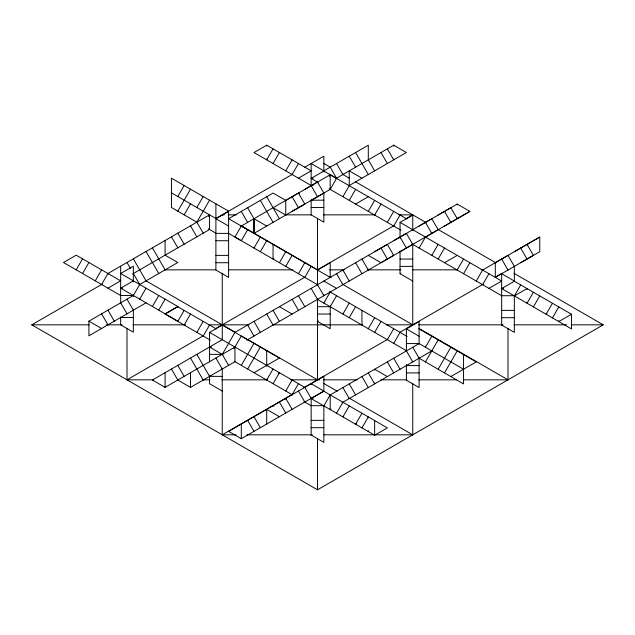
<?xml version="1.0" encoding="UTF-8"?>
<svg xmlns="http://www.w3.org/2000/svg" width="635" height="635" viewBox="0 0 635 635"><rect width="100%" height="100%" fill="white"/><g stroke="black" fill="none" stroke-linecap="round" stroke-linejoin="round"><path stroke-width="0.95" d="M240.506 226.512L330.2 174.728L336.55 178.395L330.2 189.389L254 233.386L254 218.718L247.65 207.724M285.75 412.107L285.75 413.028L279.4 402.026M527.05 289.504L527.05 288.584L514.35 295.918L514.35 332.375L501.65 325.041L501.65 273.717L514.35 281.043M76.2 269.843L82.55 258.842M82.55 273.502L88.9 262.509M95.25 280.837L101.6 269.843M101.6 284.504L107.95 273.502L209.55 214.844L209.55 229.513L132.62 273.931M177.8 196.517L184.15 185.515M177.8 211.185L190.5 189.182M146.05 302.831L88.9 335.828L88.9 321.167L133.35 295.505L139.7 284.504L133.35 273.502M184.15 214.844L190.5 203.851M139.7 299.172L146.05 288.171M196.85 207.518L203.2 196.517M209.55 200.184L196.85 222.179L203.2 233.18M152.4 306.499L158.75 295.505M208.574 216.543L209.55 214.844M158.75 310.166L165.1 299.172M273.05 148.86L266.7 159.853L266.7 158.94M177.8 321.373L184.15 310.372M273.05 163.52L279.4 152.527M184.15 325.041L190.5 314.039M285.75 170.855L292.1 159.853M196.85 332.375L203.2 321.373M292.1 174.522L298.45 163.52M203.2 336.034L209.55 325.041M254 248.047L260.35 237.053M260.35 251.714L266.7 240.721M209.55 354.37L222.25 354.37L234.95 332.375L457.2 204.057L469.9 211.391L444.5 226.052M279.4 262.715L285.75 251.714M329.224 176.419L330.2 174.728L330.2 189.389M233.974 348.726L241.3 336.034L247.65 339.701M285.75 266.382L292.1 255.381M241.3 365.363L254 343.368M298.45 273.717L304.8 262.715M342.9 196.723L349.25 185.722M247.65 369.03L260.35 347.035M304.8 277.376L311.15 266.382M349.25 200.39L355.6 189.389M273.05 369.03L266.7 380.032L266.7 379.111M368.3 211.391L374.65 200.39M273.05 383.699L279.4 372.697L278.606 373.158M323.85 303.046L330.2 292.044M374.65 215.059L381 204.057M336.55 295.712L330.2 306.705L317.5 306.705M285.75 391.033L292.1 380.032M387.35 222.385L393.7 211.391M292.1 394.692L298.45 383.699M342.9 314.039L349.25 303.046M393.7 226.052L400.05 215.059M349.25 317.706L355.6 306.705M368.3 328.708L374.65 317.706M323.85 405.9L330.2 394.899L419.1 343.575L463.55 369.237L463.55 368.324M419.1 248.047L425.45 237.053L438.15 229.719L431.8 218.718L419.1 226.052M374.65 332.375L381 321.373M336.55 413.234L342.9 402.233M431.8 255.381L438.15 244.388M387.35 339.701L393.7 328.708M342.9 416.901L349.25 405.9M438.15 259.048L444.5 248.047M393.7 343.368L400.05 332.375M361.95 413.234L355.6 424.228L356.394 423.775M361.95 427.895L368.3 416.901L368.3 417.814M463.55 259.048L457.2 270.05L457.2 269.129M463.55 273.717L469.9 262.715M425.45 347.242L431.8 336.24M425.45 361.91L438.15 339.908M476.25 281.043L482.6 270.05L539.75 237.053L539.75 251.714L495.3 277.376L495.3 262.715L508 255.381L514.35 266.382L514.35 281.186M482.6 284.71L488.95 273.717M438.15 369.237L450.85 347.242M444.5 372.904L457.2 350.909M514.35 295.918L520.7 284.917M533.4 292.251L527.05 303.252L527.05 302.331M533.4 306.911L539.75 295.918M552.45 303.252L546.1 314.246L546.894 313.793M552.45 317.913L558.8 306.911L558.8 307.832M298.45 178.189L311.15 170.855L266.7 145.193L254 152.527L311.15 185.515L313.103 185.515M514.009 273.312L603.25 324.834L317.5 489.807L31.75 324.834L102.116 284.21M215.9 218.511L292.616 174.22M304.625 167.291L323.85 156.186L323.85 171.982M107.95 288.171L120.65 280.837L120.65 279.924M177.8 321.167L120.65 288.171L133.35 280.837M323.12 171.275L368.3 145.193L368.3 159.853L374.65 170.855M139.335 284.718L177.8 262.509L165.1 255.175L165.1 240.514M273.05 207.724L285.75 215.059L285.75 200.39L298.45 193.056L299.244 193.516M304.8 189.389L317.5 182.062L323.85 193.056L311.15 200.39M335.82 178.61L393.7 145.193L406.4 152.527L349.25 185.523L349.25 170.855L361.95 178.189M292.1 211.391L304.8 204.057L298.45 193.056M165.1 313.833L177.8 306.499L120.65 273.502L133.35 266.176L133.35 281.964M355.6 204.057L368.3 196.723M273.844 258.588L273.05 259.048L273.05 244.38M127 328.303L127 379.825L203.375 335.732M215.384 328.795L304.625 277.273M241.983 226.243L317.5 269.843L393.875 225.75M405.884 218.813L412.75 214.852L412.75 230.632M209.55 361.982L209.55 332.375L222.25 325.041L279.4 358.037L254 372.697M400.05 238.181L400.05 222.385L412.75 215.051M374.65 251.714L387.35 244.388L393.7 255.381L381 262.715L368.3 255.381M393.7 240.721L406.4 233.386L412.75 244.388L400.05 251.714M438.15 215.059L450.85 207.724L457.2 218.718L457.2 217.805M222.25 325.041L222.25 339.701L152.4 380.032L165.1 387.366L234.95 347.035L234.95 361.704L190.5 387.366L177.8 380.032L171.45 369.03M246.856 340.162L469.9 211.391M318.294 320.913L317.5 321.373L330.2 328.708L330.2 306.006M400.05 251.008L400.05 273.717L400.844 273.256M444.5 262.715L457.2 255.381M362.744 324.58L361.95 325.041L361.95 310.372M514.35 251.714L539.75 237.053M222.25 368.332L222.25 434.816L292.616 394.192M303.768 387.755L387.866 339.201M399.875 332.264L483.116 284.21M495.983 276.773L501.991 273.312M520.7 262.715L533.4 255.381L527.05 244.388L527.844 244.84M406.4 351.615L406.4 328.914L419.1 321.58L419.1 344.138M488.95 288.377L501.65 281.043L400.05 222.385M323.85 391.239L387.35 427.895L374.65 435.229L311.15 398.566L323.85 391.239L323.85 376.365L228.6 431.356L241.3 438.69L323.85 391.033L311.15 383.699L311.15 384.612M330.994 409.107L330.2 409.567L330.2 394.899M342.17 402.661L431.8 350.909M311.15 397.447L311.15 435.023L311.944 434.562M501.65 325.041L502.444 324.58M450.85 376.571L476.25 361.91L419.1 328.914M571.5 314.246L514.35 281.249L501.65 288.584L571.5 328.914L571.5 314.246L558.8 321.58L558.8 320.667M311.15 178.189L313.103 178.189M311.15 200.184L323.85 200.184M311.15 207.518L323.85 207.518M222.25 214.852L224.234 214.852M228.203 214.852L236.141 214.852M285.75 214.852L311.547 214.852M323.453 214.852L375.047 214.852M398.859 214.852L412.75 214.852M215.9 233.386L228.6 233.386L317.5 284.71L323.85 295.712L323.85 294.791M215.9 240.721L228.6 240.721M215.9 255.381L228.6 255.381M400.05 259.048L412.75 259.048M215.9 262.715L228.6 262.715M400.05 266.382L412.75 266.382M164.505 269.843L215.837 269.843M228.663 269.843L292.822 269.843M329.406 269.843L344.289 269.843M368.102 269.843L400.844 269.843M412.75 269.843L457.398 269.843M481.211 269.843L483.195 269.843M120.65 288.171L122.603 288.171M501.65 288.377L503.603 288.377M133.35 295.505L120.65 295.505L63.5 262.509L76.2 255.175L120.65 280.837M514.35 295.712L501.65 295.712L412.02 243.959M501.65 310.372L514.35 310.372M317.5 314.039L330.2 314.039M120.65 317.5L133.35 317.5M501.65 317.706L514.35 317.706M31.75 324.834L89.297 324.834M106.164 324.834L122.039 324.834M132.953 324.834L185.539 324.834M208.359 324.834L248.904 324.834M272.59 324.834L362.41 324.834M386.096 324.834L412.75 324.834L412.75 243.681M418.703 324.834L503.039 324.834M513.953 324.834L566.539 324.834M571.5 324.834L603.25 324.834M406.4 343.575L419.1 343.575M211.503 347.035L209.55 347.035L223.044 354.83M406.4 365.577L419.1 365.577M406.4 372.904L419.1 372.904M222.25 376.365L209.55 376.365L196.85 354.37L197.644 354.83M127 379.825L153.654 379.825M203.002 379.825L209.915 379.825M221.758 379.825L267.16 379.825M290.846 379.825L319.484 379.825M323.453 379.825L357.188 379.825M381 379.825L406.797 379.825M418.703 379.825L456.406 379.825M463.352 379.825L508 379.825L508 328.303M313.103 398.359L311.15 398.359L304.8 387.366M323.85 405.694L311.15 405.694L304.006 401.566M311.15 420.362L323.85 420.362M311.15 427.688L323.85 427.688M222.25 434.816L236.069 434.816M246.928 434.816L312.071 434.816M323.913 434.816L412.75 434.816L412.75 383.294M323.509 163.322L330.375 167.291M342.384 174.22L349.25 178.189M355.259 181.658L426.482 222.774M437.634 229.219L495.983 262.906M323.85 170.855L311.15 163.52L311.15 186.222M406.765 218.932L323.85 171.061L311.15 178.395L317.992 182.34M329.105 188.754L400.78 230.14M285.75 200.39L273.05 193.056L228.6 218.718L330.2 277.376M400.05 273.717L412.75 281.043M266.7 226.052L254 218.718L254 233.386M228.6 211.185L171.45 178.189L171.45 207.518L197.644 222.639M329.517 276.773L331.232 277.765M342.384 284.21L412.75 324.834M418.759 328.303L508 379.825M171.45 192.85L216.694 218.972M228.6 226.052L215.9 218.718L228.6 211.391L228.6 277.376L215.9 270.05L215.9 203.851M336.55 288.377L323.85 281.043L323.85 281.964M406.4 328.914L419.1 336.24M329.47 291.624L407.13 336.463M208.209 228.735L215.9 233.18M406.4 350.703L317.5 299.379L311.15 288.377M418.306 357.783L463.55 383.905L463.55 354.576M279.4 306.705L292.1 314.039M387.35 376.571L374.65 369.237L374.65 370.157M145.875 280.741L235.125 332.264M247.991 339.693L317.5 379.825L317.5 298.458M323.509 383.294L337.233 391.216M349.25 398.153L412.75 434.816M216.265 328.914L177.8 306.705L165.1 314.039L210.28 340.13M107.95 273.502L108.744 273.963M209.55 332.375L305.165 387.572M234.339 361.347L292.465 394.906M273.05 405.694L273.844 406.154M279.4 416.695L266.7 409.361L266.7 424.021M311.15 435.023L323.85 442.357L323.85 405.836M222.25 391.033L209.55 383.699L209.55 375.801M88.9 321.167L101.6 328.501M234.156 331.914L234.95 332.375M520.7 248.047L527.05 259.048M501.65 259.048L508 270.05M444.5 211.391L450.85 222.385M387.35 148.86L393.7 159.853L393.7 158.94M425.45 222.385L431.8 233.386M381 152.527L387.35 163.52M355.6 152.527L368.3 174.522M400.05 237.053L406.4 248.047M349.25 156.186L355.6 167.188M336.55 163.52L342.9 174.522M381 248.047L387.35 259.048M330.2 167.188L336.55 178.189M361.95 259.048L368.3 270.05L368.3 269.129M412.75 347.242L419.1 358.243M311.15 185.722L317.5 196.723M355.6 262.715L361.95 273.717M406.4 350.909L412.75 361.91M342.9 270.05L349.25 281.043M393.7 358.243L400.05 369.237M292.1 196.723L298.45 207.724M336.55 273.717L342.9 284.71M387.35 361.91L393.7 372.904M266.7 196.723L279.4 218.718M368.3 372.904L374.65 383.905L374.65 382.984M260.35 200.39L273.05 222.385M361.95 376.571L368.3 387.572M298.45 295.712L304.8 306.705M349.25 383.905L355.6 394.899M241.3 211.391L247.65 222.385M292.1 299.379L298.45 310.372M342.9 387.572L349.25 398.566M273.05 310.372L279.4 321.373M266.7 314.039L273.05 325.041M298.45 391.033L304.8 402.026M254 321.373L260.35 332.375M190.5 225.846L196.85 236.847M247.65 325.041L254 336.034M292.1 409.361L285.75 398.359L285.75 399.28M177.8 233.18L184.15 244.173M171.45 236.847L177.8 247.84M222.25 354.37L228.6 365.363M254 416.695L260.35 427.688M152.4 247.84L165.1 269.843M215.9 358.037L222.25 369.03M247.65 420.362L254 431.356M146.05 251.508L158.75 273.502M133.35 258.842L146.05 280.837M190.5 358.037L203.2 380.032M127 262.509L130.421 268.43M177.8 365.363L184.15 376.365M127 299.172L133.35 310.166M120.65 302.831L127 313.833M107.95 310.166L114.3 321.167M101.6 313.833L107.95 324.834M457.2 204.057L457.2 204.97M419.1 357.957L419.1 387.572L406.4 380.238L406.4 364.442M393.7 145.193L393.7 146.106M374.65 420.568L374.65 435.229M368.3 430.649L368.3 431.562M330.2 277.519L330.2 262.715L317.5 270.05L317.5 285.837M323.85 192.572L323.85 222.179L311.15 214.852L311.15 200.041M317.5 218.313L317.5 269.843M317.5 438.285L317.5 489.807M266.7 145.193L266.7 146.106M266.7 350.703L266.7 366.284M241.3 424.021L241.3 438.69M222.25 273.312L222.25 324.834M190.5 372.697L190.5 387.366M177.8 306.499L177.8 307.419M165.1 372.697L165.1 387.366M133.35 294.584L133.35 296.632M133.35 309.253L133.35 332.168L120.65 324.834L120.65 316.936M120.65 266.176L120.65 303.117M241.3 226.052L234.95 237.053L241.3 240.721L247.65 229.719L241.3 226.052"/></g></svg>
